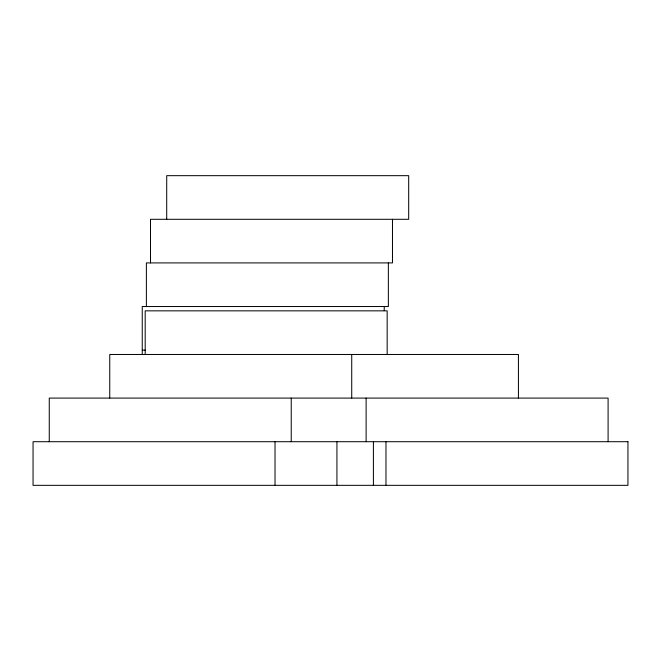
<?xml version="1.0" encoding="UTF-8"?>
<svg xmlns="http://www.w3.org/2000/svg" width="661" height="661" viewBox="0 0 661 661"><rect width="100%" height="100%" fill="white"/><g stroke="black" fill="none" stroke-linecap="round" stroke-linejoin="round"><path stroke-width="0.99" d="M142.255 350.156L145.346 350.156M608.095 441.705L608.095 398.087L49.261 398.087L49.261 441.705M518.422 398.087L518.422 354.47L109.751 354.47L109.751 398.087M392.477 219.295L392.477 262.913L146.378 262.913L146.378 306.53M388.354 262.913L388.354 306.53L142.255 306.53L142.255 354.213M387.164 354.47L387.164 310.844L145.189 310.844L145.189 354.47M385.974 441.705L385.974 485.331M384.231 306.53L384.231 310.596M373.407 441.705L373.407 485.331M366.12 398.087L366.12 441.705M351.726 354.47L351.726 398.087M336.936 441.705L336.936 485.331M291.228 398.087L291.228 441.705M275.026 441.705L275.026 485.331M166.712 219.295L166.712 175.669L408.688 175.669L408.688 219.295L150.501 219.295L150.501 262.913M627.95 441.705L33.05 441.705L33.05 485.331L627.95 485.331L627.95 441.705"/></g></svg>
